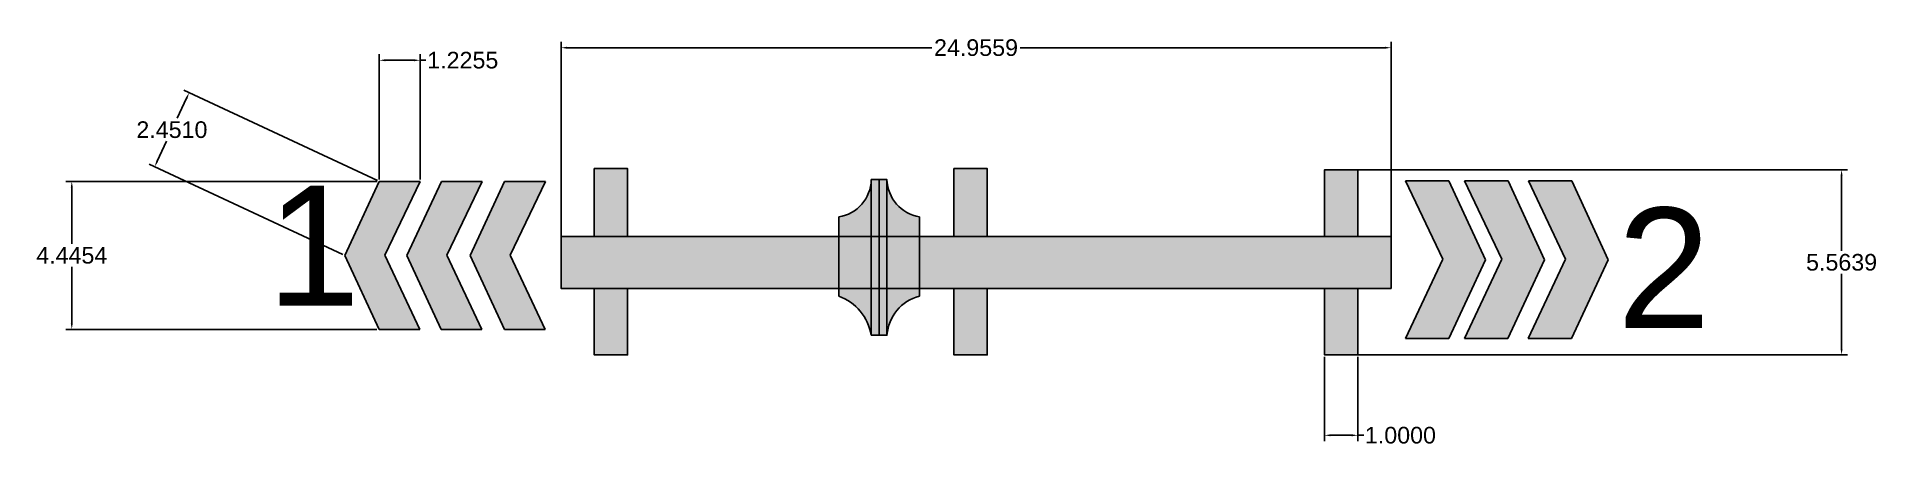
# Model space of a CAD drawing. Header units: millimetres. Extents: x 4.3 to 59.6, y 11.2 to 23.5.
import ezdxf

# ---------------------------------------------------------------- set-up
doc = ezdxf.new("R2010")
doc.units = ezdxf.units.MM
doc.header["$MEASUREMENT"] = 0
for name, color, linetype in [('cotare', 3, 'Continuous'), ('e', 1, 'Continuous'), ('Layer1', 250, 'Continuous'), ('Layer2', 8, 'Continuous'), ('q', 250, 'Continuous'), ('w', 255, 'Continuous')]:
    doc.layers.add(name, color=color, linetype=linetype)
doc.styles.get("Standard").update_dxf_attribs({"font": 'arial.ttf'})
doc.dimstyles.new('Annotative', dxfattribs={"dimscale": 0, "dimtxt": 0.5, "dimasz": 0.18, "dimexe": 0.18, "dimexo": 0.0625, "dimgap": 0.09, "dimtad": 0, "dimtih": 1, "dimtoh": 1, "dimdec": 4, "dimzin": 0, "dimdsep": 46, "dimtxsty": 'Standard', "dimcen": 0.09, "dimadec": 0, "dimazin": 0, "dimtfac": 1, "dimtdec": 4, "dimtofl": 0, "dimtmove": 0, "dimatfit": 3, "dimfxl": 1, "dimtolj": 1, "dimtzin": 0, "dimarcsym": 0})

# ---------------------------------------------------------------- blocks, each defined once
blk = doc.blocks.new('button')
at = {"layer": 'Layer1', "true_color": 0x000000}
h = blk.add_hatch(color=18, dxfattribs=at)
h.dxf.hatch_style = 1
h.paths.add_polyline_path([(7.4, -2.06), (-2.47, -2.06), (-2.47, -2.56), (7.4, -2.56)])
h.paths.add_polyline_path([(7.4, -2.56), (-2.47, -2.56), (-2.47, -3.06), (7.4, -3.06)])
at = {"layer": 'Layer2'}
h = blk.add_hatch(color=256, dxfattribs=at)
h.dxf.hatch_style = 1
h.paths.add_polyline_path([(5.03, 0), (0, 0, -0.272512), (-2.47, -2.06), (7.4, -2.06, -0.366005)])
h.paths.add_polyline_path([(7.4, -3.06), (-2.47, -3.06, -0.318843), (0, -5.12), (5.03, -5.12, -0.358813)])
for p, q in [((-2.47, -2.56), (-2.47, -2.06)), ((-2.47, -2.56), (7.4, -2.56)), ((7.4, -2.56), (7.4, -3.06))]:
    blk.add_line(p, q)
for p, q in [((0, 0), (5.03, 0)), ((0, -5.12), (5.03, -5.12))]:
    blk.add_line(p, q, dxfattribs=at)
blk.add_lwpolyline([(-2.47, -2.06), (7.4, -2.06), (7.4, -3.06), (-2.47, -3.06)], close=True, dxfattribs=at)
for centre, radius, start, end in [((-2.98, 1.07), 3.17, 279.3618, 340.3365), ((7.43, 0.37), 2.43, 188.836, 269.2475), ((-2.68, -5.83), 2.78, 14.7818, 85.5199), ((7.47, -5.53), 2.47, 91.481, 170.4355)]:
    blk.add_arc(centre, radius, start, end, dxfattribs=at)
blk = doc.blocks.new('jos')
at = {"layer": 'q'}
h = blk.add_hatch(color=256, dxfattribs=at)
h.dxf.hatch_style = 1
h.paths.add_polyline_path([(0, 0), (0, -1.564), (8.35, -1.564), (8.35, 0)])
h.paths.add_polyline_path([(24.956, -1.564), (24.956, 0), (10.776, 0), (10.776, -1.564)])
at = {"layer": 'w'}
h = blk.add_hatch(color=256, dxfattribs=at)
h.dxf.hatch_style = 1
h.paths.add_polyline_path([(2, 2.038), (0.996, 2.038), (0.996, 0), (2, 0)])
h.paths.add_polyline_path([(12.817, 2.038), (11.814, 2.038), (11.814, 0), (12.817, 0)])
h.paths.add_polyline_path([(23.956, 2), (22.956, 2), (22.956, 0), (23.956, 0)])
h.paths.add_polyline_path([(23.956, -1.564), (22.956, -1.564), (22.956, -3.564), (23.956, -3.564)])
h.paths.add_polyline_path([(12.817, -1.564), (11.814, -1.564), (11.814, -3.564), (12.817, -3.564)])
h.paths.add_polyline_path([(2, -1.564), (0.996, -1.564), (0.996, -3.564), (2, -3.564)])
at = {"layer": 'q'}
blk.add_lwpolyline([(0, 0), (24.956, 0), (24.956, -1.564), (0, -1.564)], close=True, dxfattribs=at)
at = {"layer": 'w'}
for points in [[(0.996, 0), (0.996, 2.038), (2, 2.038), (2, 0)], [(11.814, 0), (11.814, 2.038), (12.817, 2.038), (12.817, 0)], [(23.956, 0), (23.956, 2), (22.956, 2), (22.956, 0)], [(2, -1.564), (2, -3.564), (0.996, -3.564), (0.996, -1.564)], [(12.817, -1.564), (12.817, -3.564), (11.814, -3.564), (11.814, -1.564)], [(22.956, -1.564), (22.956, -3.564), (23.956, -3.564), (23.956, -1.564)]]:
    blk.add_lwpolyline(points, dxfattribs=at)
at = {"layer": 'w', "xscale": 0.4739113219157254, "yscale": 0.4739113219157254, "zscale": 0.4739113219157254, "rotation": 90}
blk.add_blockref('button', (8.35, -1.801), dxfattribs=at)
blk = doc.blocks.new('*D2')
at = {"layer": 'cotare', "color": 0, "lineweight": -2, "transparency": 16777216}
for p, q in [((20.034, 16.83), (20.034, 23.4)), ((44.99, 16.83), (44.99, 23.4)), ((20.214, 23.22), (31.185, 23.22)), ((44.81, 23.22), (33.839, 23.22))]:
    blk.add_line(p, q, dxfattribs=at)
at = {"layer": 'cotare', "color": 0, "transparency": 16777216}
for points in [[(20.214, 23.25), (20.214, 23.19), (20.034, 23.22)], [(44.81, 23.25), (44.81, 23.19), (44.99, 23.22)]]:
    blk.add_solid(points, dxfattribs=at)
at = {"layer": 'Defpoints', "color": 0, "transparency": 16777216}
for p in [(44.99, 23.22), (20.034, 16.767), (44.99, 16.767)]:
    blk.add_point(p, dxfattribs=at)
at = {"layer": 'cotare', "color": 0, "transparency": 16777216, "insert": (32.512, 23.22), "char_height": 0.5, "attachment_point": 5}
blk.add_mtext('\\A1;24.9559', dxfattribs=at)
blk = doc.blocks.new('*D3')
at = {"layer": 'cotare', "color": 0, "lineweight": -2, "transparency": 16777216}
for p, q in [((43.552, 19.549), (58.718, 19.549)), ((58.538, 19.369), (58.538, 17.113)), ((58.538, 14.165), (58.538, 16.422)), ((43.552, 13.985), (58.718, 13.985))]:
    blk.add_line(p, q, dxfattribs=at)
at = {"layer": 'cotare', "color": 0, "transparency": 16777216}
for points in [[(58.508, 19.369), (58.568, 19.369), (58.538, 19.549)], [(58.508, 14.165), (58.568, 14.165), (58.538, 13.985)]]:
    blk.add_solid(points, dxfattribs=at)
at = {"layer": 'Defpoints', "color": 0, "transparency": 16777216}
for p in [(43.49, 19.549), (43.49, 13.985), (58.538, 13.985)]:
    blk.add_point(p, dxfattribs=at)
at = {"layer": 'cotare', "color": 0, "transparency": 16777216, "insert": (58.538, 16.767), "char_height": 0.5, "attachment_point": 5}
blk.add_mtext('\\A1;5.5639', dxfattribs=at)
blk = doc.blocks.new('*D4')
at = {"layer": 'cotare', "color": 0, "lineweight": -2, "transparency": 16777216}
for p, q in [((42.99, 13.923), (42.99, 11.389)), ((43.99, 13.923), (43.99, 11.389)), ((43.17, 11.569), (43.81, 11.569)), ((43.99, 11.569), (44.17, 11.569))]:
    blk.add_line(p, q, dxfattribs=at)
at = {"layer": 'cotare', "color": 0, "transparency": 16777216}
for points in [[(43.17, 11.599), (43.17, 11.539), (42.99, 11.569)], [(43.81, 11.599), (43.81, 11.539), (43.99, 11.569)]]:
    blk.add_solid(points, dxfattribs=at)
at = {"layer": 'Defpoints', "color": 0, "transparency": 16777216}
for p in [(42.99, 13.985), (43.99, 13.985), (43.99, 11.569)]:
    blk.add_point(p, dxfattribs=at)
at = {"layer": 'cotare', "color": 0, "transparency": 16777216, "insert": (45.273, 11.569), "char_height": 0.5, "attachment_point": 5}
blk.add_mtext('\\A1;1.0000', dxfattribs=at)
blk = doc.blocks.new('*D5')
at = {"layer": 'cotare', "color": 0, "lineweight": -2, "transparency": 16777216}
for p, q in [((8.775, 21.702), (8.494, 21.1)), ((14.511, 19.226), (8.687, 21.941)), ((7.891, 19.807), (8.172, 20.409)), ((13.475, 17.004), (7.652, 19.72))]:
    blk.add_line(p, q, dxfattribs=at)
at = {"layer": 'cotare', "color": 0, "transparency": 16777216}
for points in [[(8.747, 21.715), (8.802, 21.689), (8.851, 21.865)], [(7.864, 19.819), (7.918, 19.794), (7.815, 19.644)]]:
    blk.add_solid(points, dxfattribs=at)
at = {"layer": 'Defpoints', "color": 0, "transparency": 16777216}
for p in [(8.851, 21.865), (14.567, 19.199), (13.531, 16.978)]:
    blk.add_point(p, dxfattribs=at)
at = {"layer": 'cotare', "color": 0, "transparency": 16777216, "insert": (8.333, 20.754), "char_height": 0.5, "attachment_point": 5}
blk.add_mtext('\\A1;2.4510', dxfattribs=at)
blk = doc.blocks.new('*D6')
at = {"layer": 'cotare', "color": 0, "lineweight": -2, "transparency": 16777216}
for p, q in [((14.567, 19.262), (14.567, 23.023)), ((14.747, 22.843), (15.613, 22.843)), ((15.793, 19.259), (15.793, 23.023)), ((15.793, 22.843), (15.973, 22.843))]:
    blk.add_line(p, q, dxfattribs=at)
at = {"layer": 'cotare', "color": 0, "transparency": 16777216}
for points in [[(14.747, 22.873), (14.747, 22.813), (14.567, 22.843)], [(15.613, 22.873), (15.613, 22.813), (15.793, 22.843)]]:
    blk.add_solid(points, dxfattribs=at)
at = {"layer": 'Defpoints', "color": 0, "transparency": 16777216}
for p in [(15.793, 22.843), (14.567, 19.199), (15.793, 19.196)]:
    blk.add_point(p, dxfattribs=at)
at = {"layer": 'cotare', "color": 0, "transparency": 16777216, "insert": (17.079, 22.843), "char_height": 0.5, "attachment_point": 5}
blk.add_mtext('\\A1;1.2255', dxfattribs=at)
blk = doc.blocks.new('*D7')
at = {"layer": 'cotare', "color": 0, "lineweight": -2, "transparency": 16777216}
for p, q in [((14.505, 19.199), (5.142, 19.199)), ((5.322, 19.019), (5.322, 17.321)), ((5.322, 14.934), (5.322, 16.632)), ((14.499, 14.754), (5.142, 14.754))]:
    blk.add_line(p, q, dxfattribs=at)
at = {"layer": 'cotare', "color": 0, "transparency": 16777216}
for points in [[(5.292, 19.019), (5.352, 19.019), (5.322, 19.199)], [(5.292, 14.934), (5.352, 14.934), (5.322, 14.754)]]:
    blk.add_solid(points, dxfattribs=at)
at = {"layer": 'Defpoints', "color": 0, "transparency": 16777216}
for p in [(14.567, 19.199), (5.322, 14.754), (14.562, 14.754)]:
    blk.add_point(p, dxfattribs=at)
at = {"layer": 'cotare', "color": 0, "transparency": 16777216, "insert": (5.322, 16.977), "char_height": 0.5, "attachment_point": 5}
blk.add_mtext('\\A1;4.4454', dxfattribs=at)

msp = doc.modelspace()

# ---------------------------------------------------------------- hatches: boundary and pattern name
at = {"layer": 'e'}
h = msp.add_hatch(color=256, dxfattribs=at)
h.dxf.hatch_style = 1
h.paths.add_polyline_path([(15.79285, 19.19612), (14.56735, 19.19927), (13.5315, 16.97788), (14.56165, 14.75385), (15.78716, 14.75071), (14.73436, 16.98544)])
h.paths.add_polyline_path([(17.66253, 19.19612), (16.43702, 19.19927), (15.40117, 16.97788), (16.43132, 14.75385), (17.65683, 14.75071), (16.60403, 16.98544)])
h.paths.add_polyline_path([(19.5637, 19.19612), (18.33819, 19.19927), (17.30234, 16.97788), (18.33249, 14.75385), (19.558, 14.75071), (18.5052, 16.98544)])
h.paths.add_polyline_path([(50.4245, 19.21466), (49.12007, 19.21466), (50.24069, 16.85875), (49.11401, 14.483), (50.41843, 14.483), (51.52098, 16.84742)])
h.paths.add_polyline_path([(48.50873, 19.21466), (47.20431, 19.21466), (48.32493, 16.85875), (47.19824, 14.483), (48.50267, 14.483), (49.60521, 16.84742)])
h.paths.add_polyline_path([(46.73293, 19.21466), (45.4285, 19.21466), (46.54912, 16.85875), (45.42244, 14.483), (46.72687, 14.483), (47.82941, 16.84742)])

# ---------------------------------------------------------------- linework, layer by layer
for p, q in [((13.5315, 16.97788), (14.56735, 19.19927)), ((14.56735, 19.19927), (15.79285, 19.19612)), ((15.79285, 19.19612), (14.73436, 16.98544)), ((15.40117, 16.97788), (16.43702, 19.19927)), ((16.43702, 19.19927), (17.66253, 19.19612)), ((17.66253, 19.19612), (16.60403, 16.98544)), ((17.30234, 16.97788), (18.33819, 19.19927)), ((18.33819, 19.19927), (19.5637, 19.19612)), ((19.5637, 19.19612), (18.5052, 16.98544)), ((46.73293, 19.21466), (45.4285, 19.21466)), ((45.4285, 19.21466), (46.54912, 16.85875)), ((47.82941, 16.84742), (46.73293, 19.21466)), ((48.50873, 19.21466), (47.20431, 19.21466)), ((47.20431, 19.21466), (48.32493, 16.85875)), ((49.60521, 16.84742), (48.50873, 19.21466)), ((50.4245, 19.21466), (49.12007, 19.21466)), ((49.12007, 19.21466), (50.24069, 16.85875)), ((51.52098, 16.84742), (50.4245, 19.21466)), ((14.56165, 14.75385), (13.5315, 16.97788)), ((14.73436, 16.98544), (15.78716, 14.75071)), ((16.43132, 14.75385), (15.40117, 16.97788)), ((16.60403, 16.98544), (17.65683, 14.75071)), ((18.33249, 14.75385), (17.30234, 16.97788)), ((18.5052, 16.98544), (19.558, 14.75071)), ((46.54912, 16.85875), (45.42244, 14.483)), ((46.72687, 14.483), (47.82941, 16.84742)), ((48.32493, 16.85875), (47.19824, 14.483)), ((48.50267, 14.483), (49.60521, 16.84742)), ((50.24069, 16.85875), (49.11401, 14.483)), ((50.41843, 14.483), (51.52098, 16.84742)), ((15.78716, 14.75071), (14.56165, 14.75385)), ((17.65683, 14.75071), (16.43132, 14.75385)), ((19.558, 14.75071), (18.33249, 14.75385)), ((45.42244, 14.483), (46.72687, 14.483)), ((47.19824, 14.483), (48.50267, 14.483)), ((49.11401, 14.483), (50.41843, 14.483))]:
    msp.add_line(p, q, dxfattribs=at)

# ---------------------------------------------------------------- block references
at = {"layer": 'q'}
msp.add_blockref('jos', (20.03379, 17.5494), dxfattribs=at)

# ---------------------------------------------------------------- texts
at = {"layer": 'w', "char_height": 3.60961, "attachment_point": 1}
for s, insert in [('1', (11.1927, 19.07237)), ('2', (51.79133, 18.40835))]:
    msp.add_mtext_dynamic_manual_height_columns(s, width=3.6096147, gutter_width=18.04807, heights=[0], dxfattribs=dict(at, insert=insert))

# ---------------------------------------------------------------- dimensions: what is measured, and where the dimension line sits
at = {"layer": 'cotare'}
for base, p1, p2, picture, middle in [((44.98973, 23.22046), (20.03379, 16.76744), (44.98973, 16.76744), '*D2', (32.51176, 23.22046)), ((15.79285, 22.84258), (14.56735, 19.19927), (15.79285, 19.19612), '*D6', (17.07906, 22.84258)), ((43.98973, 11.56907), (42.98973, 13.98549), (43.98973, 13.98549), '*D4', (45.2732, 11.56907))]:
    dim = msp.add_linear_dim(base=base, p1=p1, p2=p2, dimstyle='Annotative', dxfattribs=at)
    dim.commit()
    dim.dimension.update_dxf_attribs({"geometry": picture, "text_midpoint": middle})
dim = msp.add_aligned_dim(p1=(13.5315, 16.97788), p2=(14.56735, 19.19927), distance=6.30775, dimstyle='Annotative', dxfattribs=at)
dim.commit()
dim.dimension.update_dxf_attribs({"geometry": '*D5', "text_midpoint": (8.33266, 20.75435)})
for base, p1, p2, picture, middle in [((58.53771, 13.98549), (43.48973, 19.5494), (43.48973, 13.98549), '*D3', (58.53771, 16.76744)), ((5.32205, 14.75385), (14.56735, 19.19927), (14.56165, 14.75385), '*D7', (5.32205, 16.97656))]:
    dim = msp.add_linear_dim(base=base, p1=p1, p2=p2, angle=90, dimstyle='Annotative', dxfattribs=at)
    dim.commit()
    dim.dimension.update_dxf_attribs({"geometry": picture, "text_midpoint": middle})

doc.saveas('drawing.dxf')
